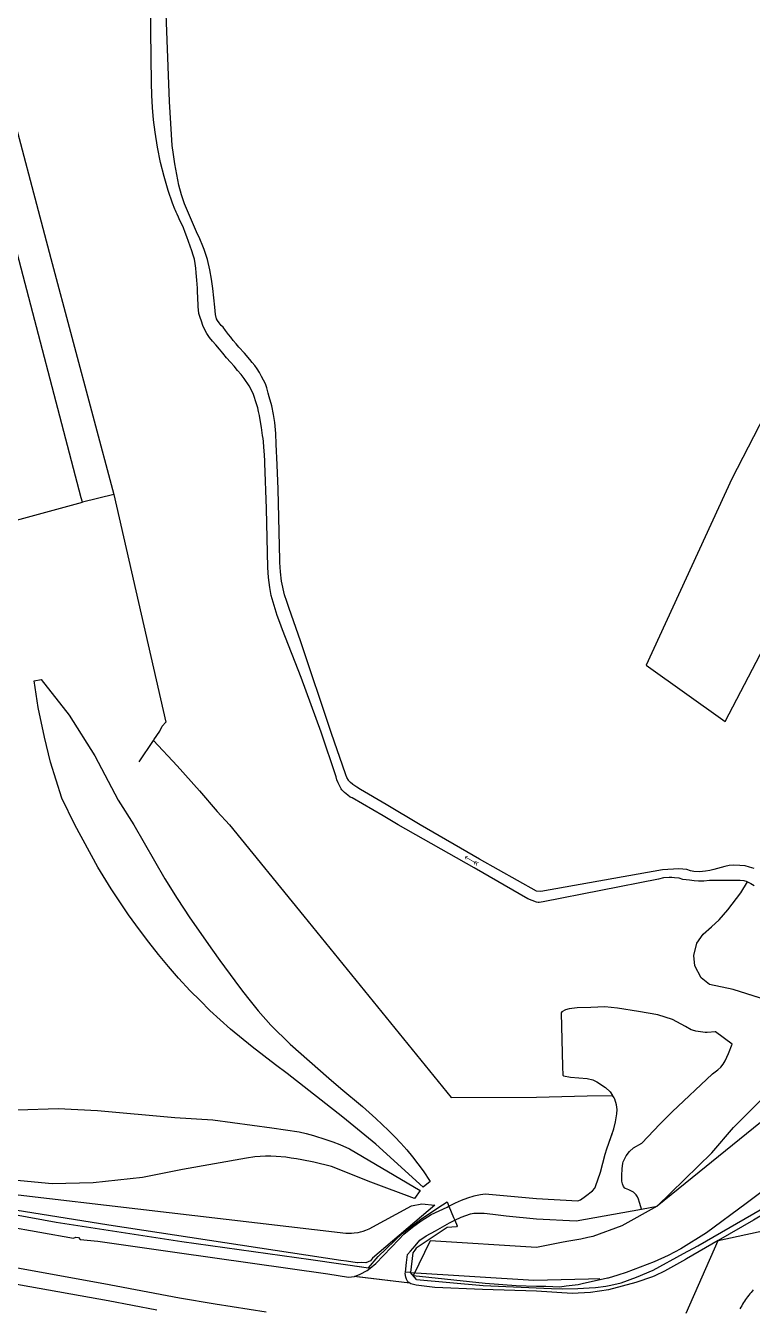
# Model space of a CAD drawing. Header units: millimetres. Extents: x 111502 to 977541, y 8702 to 1044108.
# Drawn here: x 975077 to 975277.8, y 475825.2 to 476179.4 of the extents above; entities that cross this region are included whole.
import ezdxf

# ---------------------------------------------------------------- set-up
doc = ezdxf.new("R2010")
doc.units = ezdxf.units.MM
doc.header["$LTSCALE"] = 0.25
doc.layers.add('X HVSS Site Background', color=8, linetype='Continuous')

# ---------------------------------------------------------------- blocks, each defined once
blk = doc.blocks.new('OS Master Map$1$OSS6')
at = {"color": 8, "true_color": 0x707070, "const_width": 0.174, "flags": 128}
for points in [[(0.5, 0.5), (0, 0), (0.5, -0.5)], [(0, 0), (3.438, 0)], [(3.35, 0.5), (2.85, 0), (3.35, -0.5)], [(3.938, 0.5), (3.438, 0), (3.938, -0.5)]]:
    blk.add_lwpolyline(points, dxfattribs=at)
blk = doc.blocks.new('OS MAP')
at = {"layer": 'X HVSS Site Background', "flags": 128}
for points in [[(489111.03, 240706.3), (489053.9, 240595.57), (489053.9, 240595.57), (489030.22, 240544.06), (489030.22, 240544.06), (489052.05, 240528.52), (489052.05, 240528.52), (489164.85, 240744.43)], [(488874.5, 240589.15), (488874.2, 240590.35), (488874.2, 240590.35), (488854.95, 240664), (488854.95, 240664), (488839.7, 240721.8), (488839.7, 240721.8), (488823.95, 240780.6), (488823.95, 240780.6), (488791.8, 240900), (488791.8, 240900), (488780.05, 240943.35)], [(488794.51, 240921.18), (488802, 240894), (488802, 240894), (488816.85, 240839.15), (488816.85, 240839.15), (488839.35, 240756.4), (488839.35, 240756.4), (488865.8, 240656.45), (488865.8, 240656.45), (488883.2, 240591.3)], [(489060.1, 240487.9), (489058.8, 240488.3), (489058.8, 240488.3), (489057.6, 240488.6), (489057.6, 240488.6), (489056.1, 240488.7), (489056.1, 240488.7), (489054.5, 240488.8), (489054.5, 240488.8), (489053.2, 240488.7), (489053.2, 240488.7), (489052, 240488.5), (489052, 240488.5), (489049, 240487.6), (489049, 240487.6), (489047.9, 240487.4), (489047.9, 240487.4), (489046.7, 240487.2), (489046.7, 240487.2), (489045, 240487), (489045, 240487), (489043.4, 240487.1), (489043.4, 240487.1), (489042.5, 240487.3), (489042.5, 240487.3), (489041.5, 240487.6), (489041.5, 240487.6), (489039.3, 240487.8), (489039.3, 240487.8), (489034.75, 240487.55), (489034.75, 240487.55), (489001.15, 240481.55), (489001.15, 240481.55), (489000, 240481.6), (489000, 240481.6), (488984.25, 240490.5), (488984.25, 240490.5), (488967.8, 240500), (488967.8, 240500), (488958.4, 240505.55), (488958.4, 240505.55), (488951.35, 240509.75), (488951.35, 240509.75), (488950.3, 240510.4), (488950.3, 240510.4), (488949.25, 240511.15), (488949.25, 240511.15), (488949.15, 240511.25), (488949.15, 240511.25), (488948.6, 240511.7), (488948.6, 240511.7), (488948.05, 240512.25), (488948.05, 240512.25), (488948, 240512.35), (488948, 240512.35), (488947.6, 240513.05), (488947.6, 240513.05), (488947.3, 240513.75), (488947.3, 240513.75), (488947.2, 240514.1), (488947.2, 240514.1), (488943.35, 240525.25), (488943.35, 240525.25), (488934.75, 240550.8), (488934.75, 240550.8), (488931.65, 240559.8), (488931.65, 240559.8), (488930.95, 240561.65), (488930.95, 240561.65), (488930.35, 240563.55), (488930.35, 240563.55), (488929.55, 240567.35), (488929.55, 240567.35), (488929.2, 240569.85), (488929.2, 240569.85), (488929.05, 240572.45), (488929.05, 240572.45), (488929.05, 240573.15), (488929.05, 240573.15), (488928.55, 240592.7), (488928.55, 240592.7), (488928.35, 240599.5), (488928.35, 240599.5), (488928.05, 240605.2), (488928.05, 240605.2), (488927.95, 240608.15), (488927.95, 240608.15), (488927.65, 240611.15), (488927.65, 240611.15), (488927.3, 240613.4), (488927.3, 240613.4), (488926.8, 240615.8), (488926.8, 240615.8), (488926.15, 240618.2), (488926.15, 240618.2), (488925.8, 240619.3), (488925.8, 240619.3), (488925.6, 240620), (488925.6, 240620), (488925.45, 240620.7), (488925.45, 240620.7), (488925.05, 240621.8), (488925.05, 240621.8), (488924.55, 240622.85), (488924.55, 240622.85), (488924, 240623.9), (488924, 240623.9), (488923.4, 240624.95), (488923.4, 240624.95), (488922.8, 240625.95), (488922.8, 240625.95), (488922.1, 240626.9), (488922.1, 240626.9), (488921.45, 240627.75), (488921.45, 240627.75), (488920.75, 240628.55), (488920.75, 240628.55), (488919.25, 240630.35), (488919.25, 240630.35), (488917.75, 240631.95), (488917.75, 240631.95), (488916.95, 240632.9), (488916.95, 240632.9), (488916.2, 240633.85), (488916.2, 240633.85), (488915.5, 240634.7), (488915.5, 240634.7), (488914.85, 240635.5), (488914.85, 240635.5), (488914.05, 240636.6), (488914.05, 240636.6), (488913.35, 240637.5), (488913.35, 240637.5), (488912.85, 240638), (488912.85, 240638), (488912.25, 240638.65), (488912.25, 240638.65), (488911.8, 240639.35), (488911.8, 240639.35), (488911.55, 240639.8), (488911.55, 240639.8), (488911.25, 240641), (488911.25, 240641), (488911.15, 240642), (488911.15, 240642), (488911.1, 240643), (488911.1, 240643), (488910.85, 240645.6), (488910.85, 240645.6), (488910.55, 240648.2), (488910.55, 240648.2), (488910.2, 240650.8), (488910.2, 240650.8), (488909.75, 240653.3), (488909.75, 240653.3), (488909.1, 240656.15), (488909.1, 240656.15), (488908.15, 240658.95), (488908.15, 240658.95), (488907.75, 240659.9), (488907.75, 240659.9), (488906.95, 240661.9), (488906.95, 240661.9), (488906, 240663.85), (488906, 240663.85), (488902.7, 240671.55), (488902.7, 240671.55), (488901.85, 240674.1), (488901.85, 240674.1), (488901.15, 240676.7), (488901.15, 240676.7), (488900.55, 240679.7), (488900.55, 240679.7), (488900, 240682.65), (488900, 240682.65), (488899.65, 240685.2), (488899.65, 240685.2), (488899.35, 240687.7), (488899.35, 240687.7), (488898.6, 240699.85), (488898.6, 240699.85), (488897.55, 240726.45)], [(489058.3, 240484.2), (489057.3, 240484.5), (489057.3, 240484.5), (489056.2, 240484.6), (489056.2, 240484.6), (489047.8, 240484.6), (489047.8, 240484.6), (489046.2, 240484.4), (489046.2, 240484.4), (489044.7, 240484.4), (489044.7, 240484.4), (489043.5, 240484.5), (489043.5, 240484.5), (489042.2, 240484.7), (489042.2, 240484.7), (489040.4, 240484.9), (489040.4, 240484.9), (489039.4, 240485.2), (489039.4, 240485.2), (489038.1, 240485.35), (489038.1, 240485.35), (489037.35, 240485.4), (489037.35, 240485.4), (489036.6, 240485.4), (489036.6, 240485.4), (489035.1, 240485.3), (489035.1, 240485.3), (489033.65, 240485), (489033.65, 240485), (489001.8, 240478.7), (489001.8, 240478.7), (489000.7, 240478.5), (489000.7, 240478.5), (489000.55, 240478.5), (489000.55, 240478.5), (489000.4, 240478.55), (489000.4, 240478.55), (489000, 240478.65), (489000, 240478.65), (488997.55, 240479.5), (488997.55, 240479.5), (488982.7, 240488.05), (488982.7, 240488.05), (488961.73, 240500), (488961.73, 240500), (488957.6, 240502.45), (488957.6, 240502.45), (488949, 240507.4), (488949, 240507.4), (488948.5, 240507.65), (488948.5, 240507.65), (488947.8, 240508.2), (488947.8, 240508.2), (488946.9, 240508.9), (488946.9, 240508.9), (488946.2, 240509.65), (488946.2, 240509.65), (488946, 240509.95), (488946, 240509.95), (488945.55, 240510.8), (488945.55, 240510.8), (488945.15, 240511.6), (488945.15, 240511.6), (488944.8, 240512.4), (488944.8, 240512.4), (488944.6, 240513.2), (488944.6, 240513.2), (488940.45, 240525.6), (488940.45, 240525.6), (488934.95, 240540.65), (488934.95, 240540.65), (488929.8, 240553.9), (488929.8, 240553.9), (488929.05, 240555.85), (488929.05, 240555.85), (488928.3, 240557.85), (488928.3, 240557.85), (488927.45, 240560.6), (488927.45, 240560.6), (488926.7, 240563.35), (488926.7, 240563.35), (488926.25, 240565.6), (488926.25, 240565.6), (488925.95, 240568.3), (488925.95, 240568.3), (488925.75, 240571.05), (488925.75, 240571.05), (488925.35, 240587.4), (488925.35, 240587.4), (488924.95, 240599.95), (488924.95, 240599.95), (488924.95, 240600.5), (488924.95, 240600.5), (488924.8, 240602.25), (488924.8, 240602.25), (488924.65, 240604.35), (488924.65, 240604.35), (488924.55, 240605.9), (488924.55, 240605.9), (488924.45, 240606.75), (488924.45, 240606.75), (488924.3, 240607.6), (488924.3, 240607.6), (488924, 240609.8), (488924, 240609.8), (488923.6, 240611.9), (488923.6, 240611.9), (488923.4, 240613.05), (488923.4, 240613.05), (488923.2, 240614.15), (488923.2, 240614.15), (488922.95, 240615.25), (488922.95, 240615.25), (488922.65, 240616.35), (488922.65, 240616.35), (488921.75, 240618.85), (488921.75, 240618.85), (488921.2, 240620.05), (488921.2, 240620.05), (488920.6, 240621.25), (488920.6, 240621.25), (488919.2, 240623.35), (488919.2, 240623.35), (488918.35, 240624.45), (488918.35, 240624.45), (488917.4, 240625.55), (488917.4, 240625.55), (488916.45, 240626.7), (488916.45, 240626.7), (488915.45, 240627.85), (488915.45, 240627.85), (488914.35, 240629.05), (488914.35, 240629.05), (488913.3, 240630.3), (488913.3, 240630.3), (488912.35, 240631.45), (488912.35, 240631.45), (488911.35, 240632.6), (488911.35, 240632.6), (488910.45, 240633.6), (488910.45, 240633.6), (488909.6, 240634.65), (488909.6, 240634.65), (488908.85, 240635.75), (488908.85, 240635.75), (488908.25, 240636.9), (488908.25, 240636.9), (488907.8, 240638), (488907.8, 240638), (488907.4, 240639.15), (488907.4, 240639.15), (488907, 240640.15), (488907, 240640.15), (488906.7, 240641.25), (488906.7, 240641.25), (488906.5, 240643.25), (488906.5, 240643.25), (488906.4, 240645.85), (488906.4, 240645.85), (488906.35, 240647.05), (488906.35, 240647.05), (488906.3, 240648.3), (488906.3, 240648.3), (488906.2, 240649.35), (488906.2, 240649.35), (488906.15, 240650.45), (488906.15, 240650.45), (488905.95, 240652.55), (488905.95, 240652.55), (488905.85, 240653.8), (488905.85, 240653.8), (488905.65, 240655.05), (488905.65, 240655.05), (488905.45, 240656.25), (488905.45, 240656.25), (488905.15, 240657.4), (488905.15, 240657.4), (488904.7, 240658.6), (488904.7, 240658.6), (488904.25, 240659.85), (488904.25, 240659.85), (488903.35, 240662.45), (488903.35, 240662.45), (488902.9, 240663.7), (488902.9, 240663.7), (488902.4, 240664.9), (488902.4, 240664.9), (488901.95, 240665.95), (488901.95, 240665.95), (488901.45, 240667), (488901.45, 240667), (488901.05, 240667.9), (488901.05, 240667.9), (488900.65, 240668.75), (488900.65, 240668.75), (488900.5, 240669.05), (488900.5, 240669.05), (488900.4, 240669.3), (488900.4, 240669.3), (488900.2, 240669.7), (488900.2, 240669.7), (488900.05, 240670.1), (488900.05, 240670.1), (488899.4, 240671.8), (488899.4, 240671.8), (488898.2, 240675.3), (488898.2, 240675.3), (488897.05, 240679.15), (488897.05, 240679.15), (488896.1, 240683), (488896.1, 240683), (488895.25, 240687.2), (488895.25, 240687.2), (488894.6, 240691.4), (488894.6, 240691.4), (488894.15, 240694.8), (488894.15, 240694.8), (488893.85, 240698.2), (488893.85, 240698.2), (488893.65, 240701.6), (488893.65, 240701.6), (488893.55, 240705), (488893.55, 240705), (488893.3, 240726.5)], [(488883.2, 240591.3), (488874.5, 240589.15)], [(488883.2, 240591.3), (488897.55, 240528.3)], [(488779.45, 240522.4), (488779.15, 240523.55), (488779.15, 240523.55), (488773.8, 240543.6), (488773.8, 240543.6), (488769.25, 240560.4), (488769.25, 240560.4), (488811.9, 240572.1), (488811.9, 240572.1), (488849.3, 240582.3), (488849.3, 240582.3), (488852.2, 240583.1), (488852.2, 240583.1), (488874.5, 240589.15)], [(488861.2, 240539.75), (488863.1, 240540.15), (488863.1, 240540.15), (488870.85, 240530.3), (488870.85, 240530.3), (488877.9, 240519), (488877.9, 240519), (488884.4, 240506.75), (488884.4, 240506.75), (488888.7, 240500), (488888.7, 240500), (488897.25, 240485.05), (488897.25, 240485.05), (488900.7, 240479.6), (488900.7, 240479.6), (488904.2, 240474.25), (488904.2, 240474.25), (488910.45, 240465.3), (488910.45, 240465.3), (488912.5, 240462.45), (488912.5, 240462.45), (488916.6, 240456.85), (488916.6, 240456.85), (488918.7, 240454.05), (488918.7, 240454.05), (488920.85, 240451.3), (488920.85, 240451.3), (488923.05, 240448.6), (488923.05, 240448.6), (488926.6, 240444.65), (488926.6, 240444.65), (488931.9, 240439.4), (488931.9, 240439.4), (488942.55, 240430), (488942.55, 240430), (488945.95, 240427.15), (488945.95, 240427.15), (488951.9, 240422.1), (488951.9, 240422.1), (488953.7, 240420.45), (488953.7, 240420.45), (488955.55, 240418.85), (488955.55, 240418.85), (488957.35, 240417.2), (488957.35, 240417.2), (488959.1, 240415.5), (488959.1, 240415.5), (488960.85, 240413.75), (488960.85, 240413.75), (488962.5, 240412), (488962.5, 240412), (488964.15, 240410.15), (488964.15, 240410.15), (488965.7, 240408.25), (488965.7, 240408.25), (488967.2, 240406.3), (488967.2, 240406.3), (488968.65, 240404.35), (488968.65, 240404.35), (488970.6, 240401.45), (488970.6, 240401.45), (488968.65, 240399.85)], [(488968.65, 240399.85), (488955.55, 240411.7), (488955.55, 240411.7), (488946.5, 240419.2), (488946.5, 240419.2), (488931.05, 240431.25), (488931.05, 240431.25), (488927.85, 240433.7), (488927.85, 240433.7), (488924.6, 240436.15), (488924.6, 240436.15), (488921.4, 240438.65), (488921.4, 240438.65), (488915.45, 240443.5), (488915.45, 240443.5), (488912.55, 240446.1), (488912.55, 240446.1), (488909.75, 240448.7), (488909.75, 240448.7), (488907, 240451.4), (488907, 240451.4), (488904.3, 240454.15), (488904.3, 240454.15), (488901.1, 240457.6), (488901.1, 240457.6), (488898.25, 240460.85), (488898.25, 240460.85), (488895.5, 240464.15), (488895.5, 240464.15), (488892.85, 240467.55), (488892.85, 240467.55), (488890.25, 240470.95), (488890.25, 240470.95), (488887.25, 240475.15), (488887.25, 240475.15), (488884.8, 240478.7), (488884.8, 240478.7), (488882.45, 240482.3), (488882.45, 240482.3), (488878.8, 240488.3), (488878.8, 240488.3), (488872.4, 240500), (488872.4, 240500), (488868.8, 240507.3), (488868.8, 240507.3), (488865.7, 240517.25), (488865.7, 240517.25), (488864, 240524.2), (488864, 240524.2), (488862.25, 240532.4), (488862.25, 240532.4), (488861.2, 240539.75)], [(488894.15, 240523.29), (488894.25, 240523.45), (488894.25, 240523.45), (488895.9, 240525.9), (488895.9, 240525.9), (488896.5, 240527.2), (488896.5, 240527.2), (488897.55, 240528.3)], [(488890.2, 240517.4), (488894.15, 240523.29)], [(488894.15, 240523.29), (488900.7, 240516.25), (488900.7, 240516.25), (488906.85, 240509.4), (488906.85, 240509.4), (488911.7, 240503.7), (488911.7, 240503.7), (488915.15, 240500), (488915.15, 240500), (488935.68, 240474.74), (488935.68, 240474.74), (488976.4, 240424.65), (488976.4, 240424.65), (489000, 240424.75), (489000, 240424.75), (489013.95, 240425.05), (489013.95, 240425.05), (489020.99, 240425.2)], [(489028.94, 240393.8), (489033.35, 240394.6), (489033.35, 240394.6), (489048.37, 240409.32), (489048.37, 240409.32), (489054.36, 240416.36), (489054.36, 240416.36), (489072.61, 240434.69)], [(489061.59, 240452.15), (489054.3, 240454.44), (489054.3, 240454.44), (489047.72, 240455.87), (489047.72, 240455.87), (489045.43, 240457.73), (489045.43, 240457.73), (489043.71, 240461.02), (489043.71, 240461.02), (489043.42, 240463.88), (489043.42, 240463.88), (489044.28, 240467.31), (489044.28, 240467.31), (489046, 240469.74), (489046, 240469.74), (489048.29, 240471.75), (489048.29, 240471.75), (489050.43, 240473.75), (489050.43, 240473.75), (489052.87, 240476.47), (489052.87, 240476.47), (489056.44, 240481.19), (489056.44, 240481.19), (489058.3, 240484.2)], [(489058.3, 240484.2), (489059.2, 240483.8), (489059.2, 240483.8), (489060.1, 240483.2)], [(489061.85, 240417.75), (489033.35, 240394.6), (489033.35, 240394.6), (489023.55, 240389.2), (489023.55, 240389.2), (489015.5, 240386.25), (489015.5, 240386.25), (489014.15, 240385.95), (489014.15, 240385.95), (489012.25, 240385.5), (489012.25, 240385.5), (489008.9, 240384.9), (489008.9, 240384.9), (489007.35, 240384.65), (489007.35, 240384.65), (489000, 240383.2), (489000, 240383.2), (488970.6, 240385.05), (488970.6, 240385.05), (488965.85, 240375.35)], [(489040.55, 240381.48), (489044.5, 240383.64), (489044.5, 240383.64), (489064.15, 240394.98)], [(489059.9, 240390.72), (489050.2, 240385.07)], [(489073.7, 240407.25), (489057.85, 240395.3), (489057.85, 240395.3), (489046.9, 240387.2), (489046.9, 240387.2), (489039.85, 240382.85), (489039.85, 240382.85), (489036.35, 240381), (489036.35, 240381), (489032.45, 240379.25), (489032.45, 240379.25), (489024.7, 240376.25), (489024.7, 240376.25), (489022.4, 240375.5), (489022.4, 240375.5), (489019.75, 240374.75), (489019.75, 240374.75), (489019.55, 240374.75), (489019.55, 240374.75), (489012.6, 240373.1), (489012.6, 240373.1), (489011.5, 240372.9), (489011.5, 240372.9), (489008.15, 240372.45), (489008.15, 240372.45), (489006.4, 240372.25), (489006.4, 240372.25), (489002.57, 240372.37), (489002.57, 240372.37), (489000, 240372.41), (489000, 240372.41), (488994.38, 240372.61), (488994.38, 240372.61), (488985.78, 240373.22), (488985.78, 240373.22), (488965.85, 240375.35)], [(489028.94, 240393.8), (489028.75, 240394.45), (489028.75, 240394.45), (489028.41, 240395.63), (489028.41, 240395.63), (489028.19, 240396.49), (489028.19, 240396.49), (489027.88, 240397.2), (489027.88, 240397.2), (489027.52, 240397.74), (489027.52, 240397.74), (489027.17, 240398.14), (489027.17, 240398.14), (489026.75, 240398.47), (489026.75, 240398.47), (489025.44, 240399.12), (489025.44, 240399.12), (489024.52, 240399.47), (489024.52, 240399.47), (489024.39, 240399.56), (489024.39, 240399.56), (489024, 240400), (489024, 240400), (489023.73, 240400.79), (489023.73, 240400.79), (489023.57, 240401.55), (489023.57, 240401.55), (489023.5, 240403.11), (489023.5, 240403.11), (489023.63, 240404.89), (489023.63, 240404.89), (489023.79, 240406.45), (489023.79, 240406.45), (489023.89, 240406.85), (489023.89, 240406.85), (489024.53, 240408.16), (489024.53, 240408.16), (489024.72, 240408.48), (489024.72, 240408.48), (489025.64, 240409.67), (489025.64, 240409.67), (489026.74, 240410.7), (489026.74, 240410.7), (489029.06, 240412.04), (489029.06, 240412.04), (489034.06, 240417.27), (489034.06, 240417.27), (489037.42, 240420.65), (489037.42, 240420.65), (489048.62, 240431.21), (489048.62, 240431.21), (489050.1, 240432.27), (489050.1, 240432.27), (489050.87, 240433.04), (489050.87, 240433.04), (489051.5, 240433.86), (489051.5, 240433.86), (489052.06, 240434.77), (489052.06, 240434.77), (489052.98, 240436.75), (489052.98, 240436.75), (489054.01, 240439.36), (489054.01, 240439.36), (489049.42, 240442.76), (489049.42, 240442.76), (489047.1, 240442.59), (489047.1, 240442.59), (489046.6, 240442.6), (489046.6, 240442.6), (489043.95, 240442.96), (489043.95, 240442.96), (489043.67, 240443.03), (489043.67, 240443.03), (489042.68, 240443.35), (489042.68, 240443.35), (489041.15, 240444.23), (489041.15, 240444.23), (489037.56, 240446.2), (489037.56, 240446.2), (489033.45, 240447.47), (489033.45, 240447.47), (489028.12, 240448.39), (489028.12, 240448.39), (489022.36, 240449.29), (489022.36, 240449.29), (489018.89, 240449.68), (489018.89, 240449.68), (489014.99, 240449.54), (489014.99, 240449.54), (489011.18, 240449.45), (489011.18, 240449.45), (489008.98, 240449.17), (489008.98, 240449.17), (489007.96, 240448.82), (489007.96, 240448.82), (489006.98, 240448.28), (489006.98, 240448.28), (489006.75, 240448.05), (489006.75, 240448.05), (489007.14, 240433.21), (489007.14, 240433.21), (489007.2, 240430.76), (489007.2, 240430.76), (489007.44, 240430.64), (489007.44, 240430.64), (489009.37, 240430.27), (489009.37, 240430.27), (489013.95, 240429.91), (489013.95, 240429.91), (489015.54, 240429.51), (489015.54, 240429.51), (489016.65, 240428.98), (489016.65, 240428.98), (489019.03, 240427.41), (489019.03, 240427.41), (489020.33, 240426.17), (489020.33, 240426.17), (489020.99, 240425.2)], [(488975.76, 240394.6), (488977.6, 240395.5), (488977.6, 240395.5), (488979.25, 240396.25), (488979.25, 240396.25), (488980.95, 240396.9), (488980.95, 240396.9), (488982.7, 240397.45), (488982.7, 240397.45), (488983.1, 240397.55), (488983.1, 240397.55), (488984.45, 240397.8), (488984.45, 240397.8), (488985.8, 240398), (488985.8, 240398), (489000, 240396.75), (489000, 240396.75), (489011.35, 240396.1), (489011.35, 240396.1), (489012.1, 240396.36), (489012.1, 240396.36), (489013.54, 240397.36), (489013.54, 240397.36), (489015.41, 240398.8), (489015.41, 240398.8), (489016.07, 240399.56), (489016.07, 240399.56), (489016.31, 240400), (489016.31, 240400), (489017.66, 240403.99), (489017.66, 240403.99), (489018.97, 240409.01), (489018.97, 240409.01), (489019.4, 240410.41), (489019.4, 240410.41), (489021.33, 240415.95), (489021.33, 240415.95), (489021.79, 240417.93), (489021.79, 240417.93), (489022.2, 240420.16), (489022.2, 240420.16), (489022.24, 240421.35), (489022.24, 240421.35), (489022.1, 240422.56), (489022.1, 240422.56), (489021.61, 240424.18), (489021.61, 240424.18), (489021.43, 240424.56), (489021.43, 240424.56), (489020.99, 240425.2)], [(488856.65, 240421.2), (488867.8, 240421.55), (488867.8, 240421.55), (488878.65, 240421.05), (488878.65, 240421.05), (488900, 240419.1), (488900, 240419.1), (488910.5, 240418.45), (488910.5, 240418.45), (488926.85, 240416.25), (488926.85, 240416.25), (488934.35, 240415.15), (488934.35, 240415.15), (488936.35, 240414.65), (488936.35, 240414.65), (488938.35, 240414.1), (488938.35, 240414.1), (488941.75, 240413.05), (488941.75, 240413.05), (488943.7, 240412.35), (488943.7, 240412.35), (488945.6, 240411.6), (488945.6, 240411.6), (488948.3, 240410.4), (488948.3, 240410.4), (488967.8, 240398.95)], [(488967.8, 240398.95), (488966.3, 240396.75), (488966.3, 240396.75), (488954.2, 240401.25), (488954.2, 240401.25), (488943.3, 240405.6), (488943.3, 240405.6), (488938.4, 240406.8), (488938.4, 240406.8), (488935.15, 240407.4), (488935.15, 240407.4), (488933.7, 240407.65), (488933.7, 240407.65), (488932.2, 240407.9), (488932.2, 240407.9), (488930.75, 240408.1), (488930.75, 240408.1), (488928.05, 240408.35), (488928.05, 240408.35), (488926.55, 240408.4), (488926.55, 240408.4), (488925.05, 240408.4), (488925.05, 240408.4), (488923.6, 240408.3), (488923.6, 240408.3), (488922.1, 240408.2), (488922.1, 240408.2), (488919.8, 240407.9), (488919.8, 240407.9), (488902.2, 240404.7), (488902.2, 240404.7), (488891.15, 240402.55), (488891.15, 240402.55), (488877.45, 240401.05), (488877.45, 240401.05), (488866.15, 240400.75), (488866.15, 240400.75), (488851.5, 240402.15)], [(488799.2, 240404.5), (488947.3, 240387.15), (488947.3, 240387.15), (488948.85, 240387.15), (488948.85, 240387.15), (488949.6, 240387.2), (488949.6, 240387.2), (488950.6, 240387.35), (488950.6, 240387.35), (488951.35, 240387.5), (488951.35, 240387.5), (488952.1, 240387.7), (488952.1, 240387.7), (488952.85, 240387.95), (488952.85, 240387.95), (488953.75, 240388.3), (488953.75, 240388.3), (488965.45, 240394.65), (488965.45, 240394.65), (488968.25, 240395.2), (488968.25, 240395.2), (488971.85, 240394.85)], [(488971.85, 240394.85), (488954.65, 240380.24), (488954.65, 240380.24), (488954.07, 240379.47), (488954.07, 240379.47), (488952.78, 240378.95), (488952.78, 240378.95), (488951.58, 240379), (488951.58, 240379), (488950.43, 240378.96), (488950.43, 240378.96), (488947.45, 240379.4), (488947.45, 240379.4), (488945.93, 240379.63), (488945.93, 240379.63), (488881.84, 240389.32), (488881.84, 240389.32), (488842.01, 240395.74)], [(488853.46, 240389.09), (488872.09, 240385.73), (488872.09, 240385.73), (488872.67, 240386.04), (488872.67, 240386.04), (488873.38, 240385.9), (488873.38, 240385.9), (488873.91, 240385.41), (488873.91, 240385.41), (488878.75, 240384.9), (488878.75, 240384.9), (488900, 240381.85), (488900, 240381.85), (488942.3, 240375.9), (488942.3, 240375.9), (488948.05, 240375.01), (488948.05, 240375.01), (488949.65, 240375.18)], [(488925.3, 240365.3), (488911.2, 240367.5), (488911.2, 240367.5), (488901.3, 240369.2), (488901.3, 240369.2), (488880.45, 240373.1), (488880.45, 240373.1), (488849.35, 240378.8), (488849.35, 240378.8), (488827.2, 240382.8), (488827.2, 240382.8), (488812.2, 240385.4), (488812.2, 240385.4), (488799.3, 240387.25), (488799.3, 240387.25), (488780.2, 240390.15), (488780.2, 240390.15), (488765.65, 240391.95), (488765.65, 240391.95), (488733.2, 240395.25), (488733.2, 240395.25), (488714.5, 240396.57)], [(488823.92, 240397.96), (488840.63, 240395.04), (488840.63, 240395.04), (488867.23, 240390.21), (488867.23, 240390.21), (488902, 240384.85), (488902, 240384.85), (488937.65, 240379.86), (488937.65, 240379.86), (488953.54, 240377.57)], [(488953.54, 240377.57), (488956.24, 240380.66), (488956.24, 240380.66), (488962.94, 240387.13), (488962.94, 240387.13), (488967.92, 240390.95), (488967.92, 240390.95), (488972.7, 240394.1), (488972.7, 240394.1), (488975.27, 240395.79), (488975.27, 240395.79), (488975.76, 240394.6)], [(488954.03, 240377.5), (488955.56, 240378.79), (488955.56, 240378.79), (488961.96, 240385.37), (488961.96, 240385.37), (488963.31, 240386.85), (488963.31, 240386.85), (488965.73, 240388.8), (488965.73, 240388.8), (488968.06, 240390.52), (488968.06, 240390.52), (488970.89, 240392.32), (488970.89, 240392.32), (488975.25, 240394.35), (488975.25, 240394.35), (488975.72, 240394.58), (488975.72, 240394.58), (488975.73, 240394.59), (488975.73, 240394.59), (488975.74, 240394.59), (488975.74, 240394.59), (488975.76, 240394.6)], [(488975.76, 240394.6), (488977.03, 240391.51), (488977.03, 240391.51), (488977.38, 240390.69)], [(488977.38, 240390.69), (488979.16, 240391.58), (488979.16, 240391.58), (488981.77, 240392.51), (488981.77, 240392.51), (488982.67, 240392.66), (488982.67, 240392.66), (488983.35, 240392.7), (488983.35, 240392.7), (488984.08, 240392.7), (488984.08, 240392.7), (488985.2, 240392.7), (488985.2, 240392.7), (488985.55, 240392.66), (488985.55, 240392.66), (488987.87, 240392.39), (488987.87, 240392.39), (488991.6, 240391.95), (488991.6, 240391.95), (489000, 240391.1), (489000, 240391.1), (489010.95, 240390.55), (489010.95, 240390.55), (489028.94, 240393.8)], [(488963.75, 240376.32), (488964.03, 240379.02), (488964.03, 240379.02), (488964.34, 240381.25), (488964.34, 240381.25), (488965.13, 240382.16), (488965.13, 240382.16), (488966.41, 240383.64), (488966.41, 240383.64), (488967.74, 240385.16), (488967.74, 240385.16), (488969.52, 240386.44), (488969.52, 240386.44), (488972.04, 240387.78), (488972.04, 240387.78), (488975.89, 240389.95), (488975.89, 240389.95), (488977.38, 240390.69)], [(488977.38, 240390.69), (488978.02, 240389.14), (488978.02, 240389.14), (488977.84, 240388.88), (488977.84, 240388.88), (488975.32, 240388.7), (488975.32, 240388.7), (488966.76, 240383.02), (488966.76, 240383.02), (488966.32, 240382.48), (488966.32, 240382.48), (488965.76, 240381.74), (488965.76, 240381.74), (488965.12, 240376.23)], [(489050.2, 240385.07), (489077.81, 240391.08)], [(489050.2, 240385.07), (489041.39, 240380.03), (489041.39, 240380.03), (489041.11, 240379.87), (489041.11, 240379.87), (489035.3, 240376.64), (489035.3, 240376.64), (489032.64, 240375.33), (489032.64, 240375.33), (489031.99, 240375.04), (489031.99, 240375.04), (489027.4, 240373.55), (489027.4, 240373.55), (489019.9, 240371.45), (489019.9, 240371.45), (489014.89, 240370.79), (489014.89, 240370.79), (489009.84, 240370.5), (489009.84, 240370.5), (489000, 240371.1), (489000, 240371.1), (488985.06, 240371.54), (488985.06, 240371.54), (488985.01, 240371.54), (488985.01, 240371.54), (488971.91, 240372.09), (488971.91, 240372.09), (488966.69, 240372.77), (488966.69, 240372.77), (488965.27, 240373.12), (488965.27, 240373.12), (488964.97, 240373.33)], [(489041.28, 240365.04), (489050.2, 240385.07)], [(488966.77, 240374.3), (488985.25, 240372.7), (488985.25, 240372.7), (489004.14, 240371.84), (489004.14, 240371.84), (489007.13, 240371.72), (489007.13, 240371.72), (489011.42, 240371.89), (489011.42, 240371.89), (489014.52, 240372.02), (489014.52, 240372.02), (489016.31, 240372.17), (489016.31, 240372.17), (489019.12, 240372.54), (489019.12, 240372.54), (489020.51, 240372.79), (489020.51, 240372.79), (489023.35, 240373.45), (489023.35, 240373.45), (489027.59, 240374.94), (489027.59, 240374.94), (489032.21, 240376.93), (489032.21, 240376.93), (489040.55, 240381.48)], [(489059.87, 240371.52), (489059.55, 240371.15), (489059.55, 240371.15), (489059.23, 240370.76), (489059.23, 240370.76), (489058.91, 240370.38), (489058.91, 240370.38), (489058.6, 240369.98), (489058.6, 240369.98), (489058.3, 240369.58), (489058.3, 240369.58), (489058.01, 240369.18), (489058.01, 240369.18), (489057.73, 240368.77), (489057.73, 240368.77), (489057.45, 240368.35), (489057.45, 240368.35), (489057.18, 240367.94), (489057.18, 240367.94), (489056.92, 240367.51), (489056.92, 240367.51), (489056.66, 240367.08), (489056.66, 240367.08), (489056.41, 240366.65), (489056.41, 240366.65), (489056.18, 240366.21)], [(488949.65, 240375.18), (488951.22, 240375.8), (488951.22, 240375.8), (488953.2, 240376.78), (488953.2, 240376.78), (488954.03, 240377.5)], [(488953.54, 240377.57), (488954.03, 240377.5)], [(488841.34, 240375.89), (488857.4, 240372.9), (488857.4, 240372.9), (488881.6, 240368.5), (488881.6, 240368.5), (488895.05, 240366)], [(488964.97, 240373.33), (488949.65, 240375.18)], [(488964.97, 240373.33), (488964.55, 240373.63), (488964.55, 240373.63), (488964.46, 240373.72), (488964.46, 240373.72), (488964.07, 240374.45), (488964.07, 240374.45), (488963.89, 240375.02), (488963.89, 240375.02), (488963.72, 240376.03), (488963.72, 240376.03), (488963.75, 240376.32)], [(488965.12, 240376.23), (488963.75, 240376.32)], [(488966.77, 240374.3), (488965.12, 240376.23)], [(488965.12, 240376.23), (488999.19, 240374.18), (488999.19, 240374.18), (489014.29, 240374.48), (489014.29, 240374.48), (489017.5, 240374.65)]]:
    blk.add_lwpolyline(points, dxfattribs=at)
at = {"layer": 'X HVSS Site Background'}
for points in [[(489110.2, 240450), (489097.6, 240458.4), (489078.65, 240434.55), (489061.85, 240417.75), (489033.35, 240394.6), (489023.55, 240389.2), (489015.5, 240386.25), (489014.15, 240385.95), (489012.25, 240385.5), (489008.9, 240384.9), (489007.35, 240384.65), (489000, 240383.2), (488970.6, 240385.05), (488965.85, 240375.35)], [(489028.94, 240393.8), (489033.35, 240394.6), (489048.37, 240409.32), (489054.36, 240416.36), (489072.61, 240434.69), (489076.33, 240438.41), (489078.05, 240440.84), (489078.48, 240443.27), (489078.48, 240445.56), (489077.33, 240448.43), (489075.04, 240449.71), (489071.61, 240451), (489067.03, 240451.43), (489061.59, 240452.15), (489058.33, 240453.17)], [(489040.55, 240381.48), (489044.5, 240383.64), (489064.15, 240394.98), (489074.03, 240401.34), (489078.67, 240404.88), (489081.68, 240407.49), (489083.42, 240409.15), (489087.2, 240412.52), (489093.14, 240418.67), (489097.15, 240423.36), (489103.44, 240431.83), (489110.56, 240442.73), (489113.14, 240447.04), (489113.75, 240448.05), (489114.95, 240449.99), (489115.98, 240451.73), (489118.26, 240454.79)], [(489120.47, 240453.13), (489118.12, 240449.86), (489110.74, 240439.35), (489101.69, 240426.37), (489098.46, 240422.18), (489094.97, 240418.19), (489092.52, 240415.56), (489090.01, 240412.98), (489087.44, 240410.47), (489084.74, 240407.94), (489081.96, 240405.49), (489079.1, 240403.14), (489076.21, 240400.92), (489073.23, 240398.8), (489070.16, 240396.83), (489066.75, 240394.78), (489063.33, 240392.74), (489059.9, 240390.72), (489050.2, 240385.07)], [(489110.2, 240450), (489086.95, 240419.9), (489073.7, 240407.25), (489057.85, 240395.3), (489046.9, 240387.2), (489039.85, 240382.85), (489036.35, 240381), (489032.45, 240379.25), (489024.7, 240376.25), (489022.4, 240375.5), (489019.75, 240374.75), (489019.55, 240374.75), (489012.6, 240373.1), (489011.5, 240372.9), (489008.15, 240372.45), (489006.4, 240372.25), (489002.57, 240372.37), (489000, 240372.41), (488994.38, 240372.61), (488985.78, 240373.22), (488965.85, 240375.35)], [(489028.94, 240393.8), (489028.75, 240394.45), (489028.41, 240395.63), (489028.19, 240396.49), (489027.88, 240397.2), (489027.52, 240397.74), (489027.17, 240398.14), (489026.75, 240398.47), (489025.44, 240399.12), (489024.52, 240399.47), (489024.39, 240399.56), (489024, 240400), (489023.73, 240400.79), (489023.57, 240401.55), (489023.5, 240403.11), (489023.63, 240404.89), (489023.79, 240406.45), (489023.89, 240406.85), (489024.53, 240408.16), (489024.72, 240408.48), (489025.64, 240409.67), (489026.74, 240410.7), (489029.06, 240412.04), (489034.06, 240417.27), (489037.42, 240420.65), (489048.62, 240431.21), (489050.1, 240432.27), (489050.87, 240433.04), (489051.5, 240433.86), (489052.06, 240434.77), (489052.98, 240436.75), (489054.01, 240439.36), (489049.42, 240442.76), (489049.29, 240442.75)], [(488975.76, 240394.6), (488977.6, 240395.5), (488979.25, 240396.25), (488980.95, 240396.9), (488982.7, 240397.45), (488983.1, 240397.55), (488984.45, 240397.8), (488985.8, 240398), (489000, 240396.75), (489011.35, 240396.1), (489012.1, 240396.36), (489013.54, 240397.36), (489015.41, 240398.8), (489016.07, 240399.56), (489016.31, 240400), (489017.66, 240403.99), (489018.97, 240409.01), (489019.4, 240410.41), (489020.96, 240414.89)], [(488967.8, 240398.95), (488966.3, 240396.75), (488963.58, 240397.76)], [(488967.72, 240399), (488967.8, 240398.95)], [(488971.85, 240394.85), (488954.65, 240380.24), (488954.07, 240379.47), (488952.78, 240378.95), (488951.58, 240379), (488950.48, 240378.96)], [(488950.72, 240387.37), (488951.35, 240387.5), (488952.1, 240387.7), (488952.85, 240387.95), (488953.75, 240388.3), (488965.45, 240394.65), (488968.25, 240395.2), (488971.85, 240394.85)], [(488953.54, 240377.57), (488956.24, 240380.66), (488962.94, 240387.13), (488967.92, 240390.95), (488972.7, 240394.1), (488975.27, 240395.79), (488975.76, 240394.6)], [(488954.03, 240377.5), (488955.56, 240378.79), (488961.96, 240385.37), (488963.31, 240386.85), (488965.73, 240388.8), (488968.06, 240390.52), (488970.89, 240392.32), (488975.25, 240394.35), (488975.72, 240394.58), (488975.73, 240394.59), (488975.74, 240394.59), (488975.76, 240394.6)], [(488975.76, 240394.6), (488977.03, 240391.51), (488977.38, 240390.69)], [(488977.38, 240390.69), (488979.16, 240391.58), (488981.77, 240392.51), (488982.67, 240392.66), (488983.35, 240392.7), (488984.08, 240392.7), (488985.2, 240392.7), (488985.55, 240392.66), (488987.87, 240392.39), (488991.6, 240391.95), (489000, 240391.1), (489010.95, 240390.55), (489028.94, 240393.8)], [(488963.75, 240376.32), (488964.03, 240379.02), (488964.34, 240381.25), (488965.13, 240382.16), (488966.41, 240383.64), (488967.74, 240385.16), (488969.52, 240386.44), (488972.04, 240387.78), (488975.89, 240389.95), (488977.38, 240390.69)], [(488977.38, 240390.69), (488978.02, 240389.14), (488977.84, 240388.88), (488975.32, 240388.7), (488966.76, 240383.02), (488966.32, 240382.48), (488965.76, 240381.74), (488965.12, 240376.23)], [(489050.2, 240385.07), (489077.81, 240391.08)], [(489050.2, 240385.07), (489041.39, 240380.03), (489041.11, 240379.87), (489035.3, 240376.64), (489032.64, 240375.33), (489031.99, 240375.04), (489027.4, 240373.55), (489019.9, 240371.45), (489014.89, 240370.79), (489009.84, 240370.5), (489000, 240371.1), (488985.06, 240371.54), (488985.01, 240371.54), (488971.91, 240372.09), (488966.69, 240372.77), (488965.27, 240373.12), (488964.97, 240373.33)], [(489041.28, 240365.04), (489050.2, 240385.07)], [(488966.77, 240374.3), (488985.25, 240372.7), (489004.14, 240371.84), (489007.13, 240371.72), (489011.42, 240371.89), (489014.52, 240372.02), (489016.31, 240372.17), (489019.12, 240372.54), (489020.51, 240372.79), (489023.35, 240373.45), (489027.59, 240374.94), (489032.21, 240376.93), (489040.55, 240381.48)], [(489059.87, 240371.52), (489059.55, 240371.15), (489059.23, 240370.76), (489058.91, 240370.38), (489058.6, 240369.98), (489058.3, 240369.58), (489058.01, 240369.18), (489057.73, 240368.77), (489057.45, 240368.35), (489057.18, 240367.94), (489056.92, 240367.51), (489056.66, 240367.08), (489056.41, 240366.65), (489056.18, 240366.21)], [(488950.38, 240375.47), (488951.22, 240375.8), (488953.2, 240376.78), (488954.03, 240377.5)], [(488950.45, 240378.01), (488953.54, 240377.57)], [(488953.54, 240377.57), (488954.03, 240377.5)], [(488964.97, 240373.33), (488950.37, 240375.1)], [(488964.97, 240373.33), (488964.55, 240373.63), (488964.46, 240373.72), (488964.07, 240374.45), (488963.89, 240375.02), (488963.72, 240376.03), (488963.75, 240376.32)], [(488965.12, 240376.23), (488963.75, 240376.32)], [(488966.77, 240374.3), (488965.12, 240376.23)], [(488965.12, 240376.23), (488999.19, 240374.18), (489014.29, 240374.48), (489017.5, 240374.65)]]:
    blk.add_lwpolyline(points, dxfattribs=at)
at = {"layer": 'X HVSS Site Background', "rotation": 330.1}
blk.add_blockref('OS Master Map$1$OSS6', (488980.3, 240491.1), dxfattribs=at)

msp = doc.modelspace()

# ---------------------------------------------------------------- block references
at = {"lineweight": 0}
msp.add_blockref('OS MAP', (486218.2, 235458.61), dxfattribs=at)

doc.saveas('drawing.dxf')
